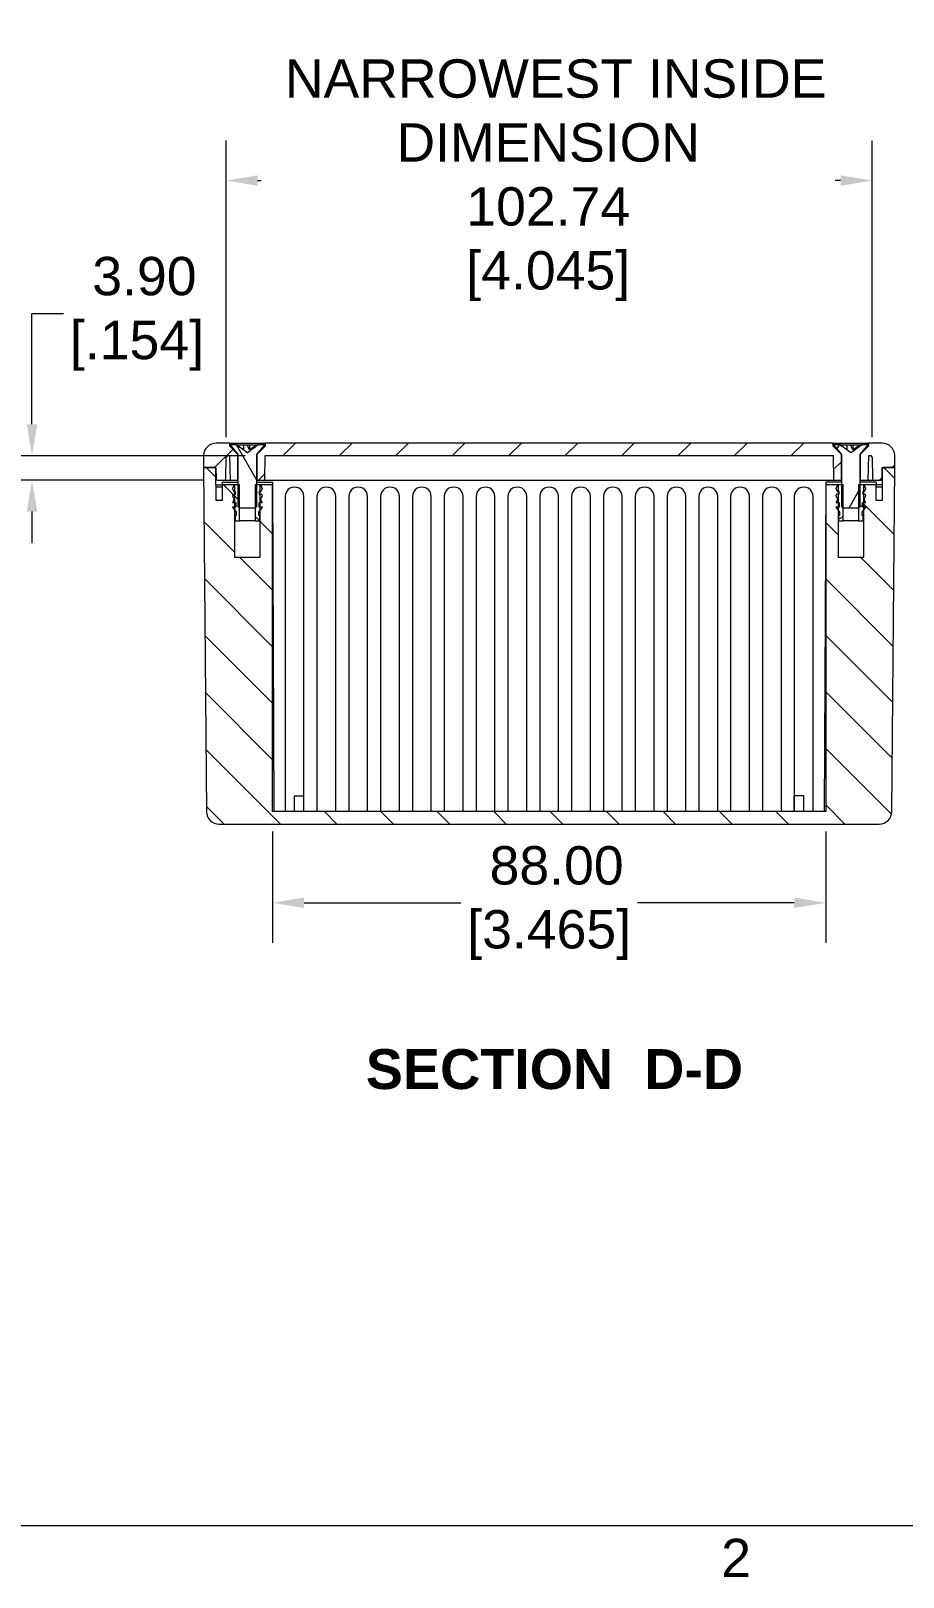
# Model space of a CAD drawing. Header units: millimetres. Extents: x 25 to 1092, y 13 to 851.
# Drawn here: x 586.6 to 725.3, y 17.3 to 263.2 of the extents above; entities that cross this region are included whole.
import ezdxf

# ---------------------------------------------------------------- set-up
doc = ezdxf.new("R2010")
doc.units = ezdxf.units.MM
doc.header["$LTSCALE"] = 2
for name, color, linetype, lineweight in [('Dimension (ANSI)', 7, 'Continuous', 9), ('Hatch (ANSI)', 7, 'Continuous', 9), ('Sketch Geometry (ANSI)', 7, 'Continuous', 9), ('Symbol (ANSI)', 7, 'Continuous', 9), ('Visible (ANSI)', 7, 'Continuous', 18)]:
    doc.layers.add(name, color=color, linetype=linetype, lineweight=lineweight)
doc.styles.add('Label Text (ANSI)', font='ARIALBD.TTF')
doc.styles.add('Note Text (ANSI)', font='ARIAL.TTF')
doc.dimstyles.new('Default - mm (ANSI)', dxfattribs={"dimscale": 2, "dimtxt": 3.05, "dimasz": 2.5, "dimexe": 3.175, "dimexo": 1.6002, "dimgap": 0.8, "dimtad": 0, "dimtih": 1, "dimtoh": 1, "dimrnd": 1e-08, "dimzin": 4, "dimdsep": 46, "dimtxsty": 'Note Text (ANSI)', "dimcen": 0.09, "dimdle": 10, "dimclrd": 256, "dimclre": 256, "dimclrt": 256, "dimadec": 1, "dimazin": 0, "dimtfac": 0.999344, "dimtofl": 0, "dimtmove": 0, "dimatfit": 3, "dimfxl": 1, "dimtolj": 1, "dimtzin": 0, "dimlwd": -1, "dimlwe": -1, "dimarcsym": 0})
pattern_1 = [(315, (0, 0), (4.49013, 4.49013), [])]

# ---------------------------------------------------------------- blocks, each defined once
blk = doc.blocks.new('Borders Default Border')
at = {"layer": 'Sketch Geometry (ANSI)', "flags": 128}
blk.add_lwpolyline([(19.05, 12.7), (19.05, 419.1), (539.75, 419.1), (539.75, 12.7), (19.05, 12.7)], dxfattribs=at)
at = {"layer": 'Symbol (ANSI)', "insert": (348.2, 8.63), "char_height": 3.05, "attachment_point": 7, "style": 'Note Text (ANSI)'}
blk.add_mtext('2', dxfattribs=at)
blk = doc.blocks.new('*D27')
at = {"layer": 'Defpoints', "color": 0}
for p in [(720.4, 239.4), (617.65, 195.4), (720.4, 195.4)]:
    blk.add_point(p, dxfattribs=at)
at = {"layer": 'Dimension (ANSI)'}
for p, q in [((617.65, 198.6), (617.65, 245.75)), ((720.4, 198.6), (720.4, 245.75)), ((622.65, 239.4), (623.24, 239.4)), ((715.4, 239.4), (714.52, 239.4))]:
    blk.add_line(p, q, dxfattribs=at)
for points in [[(622.65, 240.23), (622.65, 238.56), (617.65, 239.4)], [(715.4, 240.23), (715.4, 238.56), (720.4, 239.4)]]:
    blk.add_solid(points, dxfattribs=at)
at = {"layer": 'Dimension (ANSI)', "insert": (668.88, 258.68), "char_height": 6.1, "attachment_point": 2, "style": 'Note Text (ANSI)'}
blk.add_mtext('\\A1; {NARROWEST INSIDE\\PDIMENSION\\P}102.74\\P[4.045]', dxfattribs=at)
blk = doc.blocks.new('*D30')
at = {"layer": 'Defpoints', "color": 0}
for p in [(625.03, 139.04), (713.03, 139.04), (713.03, 124.52)]:
    blk.add_point(p, dxfattribs=at)
at = {"layer": 'Dimension (ANSI)'}
for p, q in [((625.03, 135.84), (625.03, 118.17)), ((713.03, 135.84), (713.03, 118.17)), ((630.03, 124.52), (654.96, 124.52)), ((708.03, 124.52), (683.09, 124.52))]:
    blk.add_line(p, q, dxfattribs=at)
for points in [[(630.03, 125.35), (630.03, 123.69), (625.03, 124.52)], [(708.03, 125.35), (708.03, 123.69), (713.03, 124.52)]]:
    blk.add_solid(points, dxfattribs=at)
at = {"layer": 'Dimension (ANSI)', "insert": (669.03, 133.53), "char_height": 6.1, "attachment_point": 2, "style": 'Note Text (ANSI)'}
blk.add_mtext('\\A1; 88.00\\P[3.465]', dxfattribs=at)
blk = doc.blocks.new('*D31')
at = {"layer": 'Defpoints', "color": 0}
for p in [(623.86, 195.64), (586.76, 191.74), (617.35, 191.74)]:
    blk.add_point(p, dxfattribs=at)
at = {"layer": 'Dimension (ANSI)'}
for p, q in [((586.76, 200.64), (586.76, 218.25)), ((586.76, 218.25), (591.76, 218.25)), ((620.66, 195.64), (580.41, 195.64)), ((614.14, 191.74), (580.41, 191.74)), ((586.76, 186.74), (586.76, 181.74))]:
    blk.add_line(p, q, dxfattribs=at)
for points in [[(585.93, 200.64), (587.6, 200.64), (586.76, 195.64)], [(585.93, 186.74), (587.6, 186.74), (586.76, 191.74)]]:
    blk.add_solid(points, dxfattribs=at)
at = {"layer": 'Dimension (ANSI)', "insert": (603.46, 227.26), "char_height": 6.1, "attachment_point": 2, "style": 'Note Text (ANSI)'}
blk.add_mtext('\\A1; 3.90\\P[.154]', dxfattribs=at)

msp = doc.modelspace()

# ---------------------------------------------------------------- hatches: boundary and pattern name
at = {"layer": 'Hatch (ANSI)'}
h = msp.add_hatch(dxfattribs=at)
h.set_pattern_fill('ANSI31', color=256, scale=50.8, style=0)
h.set_pattern_definition([(45, (0, 0), (-4.49013, 4.49013), [])])
edge = h.paths.add_edge_path()
edge.add_ellipse((616.059, 195.643), major_axis=(0, 2), ratio=1, start_angle=0, end_angle=89)
edge.add_line((614.059, 195.678), (614.026, 193.743))
edge.add_line((614.026, 193.743), (615.778, 193.743))
edge.add_line((615.778, 193.743), (616.026, 193.743))
edge.add_line((616.026, 193.743), (616.056, 191.989))
edge.add_ellipse((616.306, 191.993), major_axis=(-0.25, -0.004), ratio=1, start_angle=0, end_angle=89)
edge.add_line((616.306, 191.743), (617.056, 191.743))
edge.add_line((617.056, 191.743), (617.345, 191.743))
edge.add_ellipse((617.345, 191.993), major_axis=(0, -0.25), ratio=1, start_angle=0, end_angle=89)
edge.add_line((617.595, 191.989), (617.626, 193.743))
edge.add_line((617.626, 193.743), (617.655, 195.397))
edge.add_ellipse((617.904, 195.393), major_axis=(-0.25, 0.004), ratio=1, start_angle=271, end_angle=360, ccw=False)
edge.add_line((617.904, 195.643), (618.192, 195.643))
edge.add_line((618.192, 195.643), (618.226, 193.743))
edge.add_line((618.226, 193.743), (618.261, 191.743))
edge.add_line((618.261, 191.743), (619.526, 191.743))
edge.add_line((619.526, 191.743), (619.526, 193.743))
edge.add_line((619.526, 193.743), (619.526, 195.643))
edge.add_line((619.526, 195.643), (619.526, 195.843))
edge.add_line((619.526, 195.843), (618.226, 197.143))
edge.add_line((618.226, 197.143), (618.226, 197.643))
edge.add_line((618.226, 197.643), (616.059, 197.643))
edge = h.paths.add_edge_path()
edge.add_ellipse((721.992, 195.643), major_axis=(2, 0.035), ratio=1, start_angle=0, end_angle=89)
edge.add_line((721.992, 197.643), (719.826, 197.643))
edge.add_line((719.826, 197.643), (719.826, 197.143))
edge.add_line((719.826, 197.143), (718.526, 195.843))
edge.add_line((718.526, 195.843), (718.526, 191.743))
edge.add_line((718.526, 191.743), (719.791, 191.743))
edge.add_line((719.791, 191.743), (719.859, 195.643))
edge.add_line((719.859, 195.643), (720.147, 195.643))
edge.add_ellipse((720.147, 195.393), major_axis=(0, 0.25), ratio=1, start_angle=271, end_angle=360, ccw=False)
edge.add_line((720.397, 195.397), (720.456, 191.989))
edge.add_ellipse((720.706, 191.993), major_axis=(-0.25, -0.004), ratio=1, start_angle=0, end_angle=89)
edge.add_line((720.706, 191.743), (721.745, 191.743))
edge.add_ellipse((721.745, 191.993), major_axis=(0, -0.25), ratio=1, start_angle=0, end_angle=89)
edge.add_line((721.995, 191.989), (722.026, 193.743))
edge.add_line((722.026, 193.743), (722.273, 193.743))
edge.add_line((722.273, 193.743), (724.026, 193.743))
edge.add_line((724.026, 193.743), (723.992, 195.678))
h.paths.add_polyline_path([(714.226, 197.643), (623.826, 197.643), (623.826, 197.143), (622.526, 195.843), (622.526, 195.643), (622.526, 193.743), (622.526, 191.743), (623.791, 191.743), (623.826, 193.743), (623.859, 195.643), (714.192, 195.643), (714.261, 191.743), (715.526, 191.743), (715.526, 195.843), (714.226, 197.143)])
h = msp.add_hatch(dxfattribs=at)
h.set_pattern_fill('ANSI31', color=256, scale=50.8, angle=-105, style=0)
h.set_pattern_definition([(300, (0, 0), (5.49926, 3.175), [])])
h.paths.add_polyline_path([(622.697, 197.343), (622.697, 197.288), (622.49, 197.143), (621.026, 196.118), (619.561, 197.143), (619.354, 197.288), (619.354, 197.343), (618.276, 197.343), (618.442, 197.143), (619.526, 195.843), (619.526, 191.743), (619.526, 190.993), (619.526, 187.543), (619.726, 187.343), (619.794, 187.343), (622.258, 187.343), (622.326, 187.343), (622.526, 187.543), (622.526, 190.993), (622.526, 191.743), (622.526, 195.843), (623.609, 197.143), (623.776, 197.343), (622.775, 197.343)])
h = msp.add_hatch(dxfattribs=at)
h.set_pattern_fill('ANSI31', color=256, scale=50.8, angle=15, style=0)
h.set_pattern_definition([(60, (0, 0), (-5.49926, 3.175), [])])
h.paths.add_polyline_path([(718.697, 197.343), (718.697, 197.288), (717.026, 196.118), (715.561, 197.143), (715.354, 197.288), (715.354, 197.343), (714.276, 197.343), (714.442, 197.143), (715.526, 195.843), (715.526, 191.743), (715.526, 191.443), (715.526, 190.993), (715.526, 187.543), (715.726, 187.343), (715.794, 187.343), (718.258, 187.343), (718.326, 187.343), (718.526, 187.543), (718.526, 190.993), (718.526, 191.743), (718.526, 195.843), (719.776, 197.343), (718.775, 197.343)])
h = msp.add_hatch(dxfattribs=at)
h.set_pattern_fill('ANSI31', color=256, scale=50.8, angle=-90, style=0)
h.set_pattern_definition(pattern_1)
edge = h.paths.add_edge_path()
edge.add_line((719.02, 186.743), (719.02, 179.443))
edge.add_line((719.02, 179.443), (716.798, 179.443))
edge.add_line((716.798, 179.443), (715.032, 179.443))
edge.add_line((715.032, 179.443), (715.032, 186.743))
edge.add_line((715.032, 186.743), (715.032, 186.929))
edge.add_line((715.032, 186.929), (715.032, 187.437))
edge.add_line((715.032, 187.437), (715.032, 188.199))
edge.add_line((715.032, 188.199), (715.032, 188.277))
edge.add_line((715.032, 188.277), (715.032, 188.493))
edge.add_line((715.032, 188.493), (715.032, 189.425))
edge.add_line((715.032, 189.425), (715.032, 189.469))
edge.add_line((715.032, 189.469), (715.032, 189.977))
edge.add_line((715.032, 189.977), (715.032, 190.573))
edge.add_line((715.032, 190.573), (715.032, 190.993))
edge.add_line((715.032, 190.993), (714.905, 190.993))
edge.add_line((714.905, 190.993), (714.897, 190.993))
edge.add_line((714.897, 190.993), (714.676, 190.993))
edge.add_line((714.676, 190.993), (713.026, 190.993))
edge.add_line((713.026, 190.993), (713.026, 188.493))
edge.add_line((713.026, 188.493), (713.026, 186.743))
edge.add_line((713.026, 186.743), (713.026, 139.043))
edge.add_line((713.026, 139.043), (625.026, 139.043))
edge.add_line((625.026, 139.043), (625.026, 141.543))
edge.add_line((625.026, 141.543), (625.026, 186.743))
edge.add_line((625.026, 186.743), (625.026, 188.493))
edge.add_line((625.026, 188.493), (625.026, 190.721))
edge.add_line((625.026, 190.721), (625.026, 190.993))
edge.add_line((625.026, 190.993), (623.376, 190.993))
edge.add_line((623.376, 190.993), (623.154, 190.993))
edge.add_line((623.154, 190.993), (623.147, 190.993))
edge.add_line((623.147, 190.993), (623.02, 190.993))
edge.add_line((623.02, 190.993), (623.02, 190.704))
edge.add_line((623.02, 190.704), (623.02, 190.265))
edge.add_line((623.02, 190.265), (623.02, 189.977))
edge.add_line((623.02, 189.977), (623.02, 189.469))
edge.add_line((623.02, 189.469), (623.02, 189.117))
edge.add_line((623.02, 189.117), (623.02, 188.493))
edge.add_line((623.02, 188.493), (623.02, 188.199))
edge.add_line((623.02, 188.199), (623.02, 187.437))
edge.add_line((623.02, 187.437), (623.02, 186.929))
edge.add_line((623.02, 186.929), (623.02, 186.743))
edge.add_line((623.02, 186.743), (623.02, 179.443))
edge.add_line((623.02, 179.443), (619.032, 179.443))
edge.add_line((619.032, 179.443), (619.032, 186.743))
edge.add_line((619.032, 186.743), (619.032, 186.929))
edge.add_line((619.032, 186.929), (619.032, 187.437))
edge.add_line((619.032, 187.437), (619.032, 188.199))
edge.add_line((619.032, 188.199), (619.032, 188.277))
edge.add_line((619.032, 188.277), (619.032, 188.493))
edge.add_line((619.032, 188.493), (619.032, 189.425))
edge.add_line((619.032, 189.425), (619.032, 189.469))
edge.add_line((619.032, 189.469), (619.032, 189.977))
edge.add_line((619.032, 189.977), (619.032, 190.573))
edge.add_line((619.032, 190.573), (619.032, 190.669))
edge.add_line((619.032, 190.669), (619.032, 190.993))
edge.add_line((619.032, 190.993), (618.905, 190.993))
edge.add_line((618.905, 190.993), (618.897, 190.993))
edge.add_line((618.897, 190.993), (618.676, 190.993))
edge.add_line((618.676, 190.993), (618.41, 190.993))
edge.add_line((618.41, 190.993), (618.371, 190.993))
edge.add_line((618.371, 190.993), (617.703, 190.993))
edge.add_line((617.703, 190.993), (617.05, 190.993))
edge.add_line((617.05, 190.993), (617.026, 190.993))
edge.add_line((617.026, 190.993), (617.026, 190.652))
edge.add_line((617.026, 190.652), (617.026, 188.493))
edge.add_line((617.026, 188.493), (617.013, 188.493))
edge.add_line((617.013, 188.493), (616.072, 188.493))
edge.add_line((616.072, 188.493), (616.066, 189.143))
edge.add_line((616.066, 189.143), (616.053, 190.643))
edge.add_line((616.053, 190.643), (616.028, 193.495))
edge.add_ellipse((615.778, 193.493), major_axis=(0.25, 0.002), ratio=1, start_angle=0, end_angle=89.5)
edge.add_line((615.778, 193.743), (614.026, 193.743))
edge.add_line((614.026, 193.743), (614.503, 139.026))
edge.add_ellipse((616.503, 139.043), major_axis=(-2, -0.017), ratio=1, start_angle=0, end_angle=89.5)
edge.add_line((616.503, 137.043), (721.548, 137.043))
edge.add_ellipse((721.548, 139.043), major_axis=(0, -2), ratio=1, start_angle=0, end_angle=89.5)
edge.add_line((723.548, 139.026), (724.026, 193.743))
edge.add_line((724.026, 193.743), (722.273, 193.743))
edge.add_ellipse((722.273, 193.493), major_axis=(0, 0.25), ratio=1, start_angle=0, end_angle=89.5)
edge.add_line((722.023, 193.495), (721.999, 190.643))
edge.add_line((721.999, 190.643), (721.985, 189.143))
edge.add_line((721.985, 189.143), (721.98, 188.493))
edge.add_line((721.98, 188.493), (721.039, 188.493))
edge.add_line((721.039, 188.493), (721.026, 188.493))
edge.add_line((721.026, 188.493), (721.026, 190.652))
edge.add_line((721.026, 190.652), (721.026, 190.993))
edge.add_line((721.026, 190.993), (721.002, 190.993))
edge.add_line((721.002, 190.993), (720.348, 190.993))
edge.add_line((720.348, 190.993), (719.681, 190.993))
edge.add_line((719.681, 190.993), (719.678, 190.993))
edge.add_line((719.678, 190.993), (719.641, 190.993))
edge.add_line((719.641, 190.993), (719.376, 190.993))
edge.add_line((719.376, 190.993), (719.154, 190.993))
edge.add_line((719.154, 190.993), (719.147, 190.993))
edge.add_line((719.147, 190.993), (719.02, 190.993))
edge.add_line((719.02, 190.993), (719.02, 190.265))
edge.add_line((719.02, 190.265), (719.02, 189.977))
edge.add_line((719.02, 189.977), (719.02, 189.469))
edge.add_line((719.02, 189.469), (719.02, 189.117))
edge.add_line((719.02, 189.117), (719.02, 188.493))
edge.add_line((719.02, 188.493), (719.02, 188.199))
edge.add_line((719.02, 188.199), (719.02, 187.437))
edge.add_line((719.02, 187.437), (719.02, 186.929))
edge.add_line((719.02, 186.929), (719.02, 186.743))
h = msp.add_hatch(dxfattribs=at)
h.set_pattern_fill('ANSI31', color=256, scale=50.8, angle=-90, style=0)
h.set_pattern_definition(pattern_1)
edge = h.paths.add_edge_path()
edge.add_spline(control_points=[(618.905, 190.993), (618.862, 190.881), (618.813, 190.771), (618.726, 190.596), (618.689, 190.529), (618.651, 190.463)], knot_values=[-0.0588992, -0.0588992, -0.0588992, -0.0588992, -0.0229565, -0.0229565, 0, 0, 0, 0], degree=3, periodic=0)
edge.add_line((618.651, 190.463), (618.651, 190.375))
edge.add_spline(control_points=[(618.651, 190.375), (618.726, 190.247), (618.792, 190.114), (618.851, 189.977)], knot_values=[-0.0446488, -0.0446488, -0.0446488, -0.0446488, 0, 0, 0, 0], degree=3, periodic=0)
edge.add_line((618.851, 189.977), (618.86, 189.977))
edge.add_line((618.86, 189.977), (618.884, 189.977))
edge.add_line((618.884, 189.977), (618.986, 189.977))
edge.add_line((618.986, 189.977), (619.032, 189.977))
edge.add_line((619.032, 189.977), (619.095, 189.977))
edge.add_line((619.095, 189.977), (619.095, 189.469))
edge.add_line((619.095, 189.469), (619.086, 189.469))
edge.add_line((619.086, 189.469), (619.047, 189.469))
edge.add_line((619.047, 189.469), (619.032, 189.469))
edge.add_line((619.032, 189.469), (619.016, 189.469))
edge.add_line((619.016, 189.469), (618.916, 189.469))
edge.add_line((618.916, 189.469), (618.738, 189.469))
edge.add_line((618.738, 189.469), (618.736, 189.469))
edge.add_spline(control_points=[(618.736, 189.469), (618.709, 189.417), (618.68, 189.365), (618.651, 189.314)], knot_values=[-0.0176522, -0.0176522, -0.0176522, -0.0176522, 0, 0, 0, 0], degree=3, periodic=0)
edge.add_line((618.651, 189.314), (618.651, 189.227))
edge.add_spline(control_points=[(618.651, 189.227), (618.707, 189.131), (618.758, 189.032), (618.841, 188.854), (618.874, 188.776), (618.905, 188.697)], knot_values=[-0.058896, -0.058896, -0.058896, -0.058896, -0.0254495, -0.0254495, 0, 0, 0, 0], degree=3, periodic=0)
edge.add_spline(control_points=[(618.905, 188.697), (618.868, 188.602), (618.828, 188.51), (618.749, 188.344), (618.71, 188.271), (618.67, 188.199)], knot_values=[-0.0551246, -0.0551246, -0.0551246, -0.0551246, -0.0247734, -0.0247734, 0, 0, 0, 0], degree=3, periodic=0)
edge.add_line((618.67, 188.199), (618.744, 188.199))
edge.add_line((618.744, 188.199), (618.761, 188.199))
edge.add_line((618.761, 188.199), (618.924, 188.199))
edge.add_line((618.924, 188.199), (619.032, 188.199))
edge.add_line((619.032, 188.199), (619.06, 188.199))
edge.add_line((619.06, 188.199), (619.092, 188.199))
edge.add_line((619.092, 188.199), (619.116, 188.199))
edge.add_line((619.116, 188.199), (619.159, 188.199))
edge.add_line((619.159, 188.199), (619.159, 187.437))
edge.add_line((619.159, 187.437), (619.032, 187.437))
edge.add_line((619.032, 187.437), (618.651, 187.437))
edge.add_line((618.651, 187.437), (619.032, 186.929))
edge.add_line((619.032, 186.929), (619.222, 186.675))
edge.add_line((619.222, 186.675), (619.222, 186.142))
edge.add_line((619.222, 186.142), (619.07, 186.142))
edge.add_line((619.07, 186.142), (619.07, 185.253))
edge.add_line((619.07, 185.253), (619.794, 185.253))
edge.add_line((619.794, 185.253), (619.794, 187.343))
edge.add_line((619.794, 187.343), (619.794, 190.993))
edge.add_line((619.794, 190.993), (619.779, 190.993))
edge.add_line((619.779, 190.993), (619.526, 190.993))
edge.add_line((619.526, 190.993), (619.366, 190.993))
edge.add_line((619.366, 190.993), (619.326, 190.993))
edge.add_line((619.326, 190.993), (619.31, 190.993))
edge.add_line((619.31, 190.993), (619.032, 190.993))
edge.add_line((619.032, 190.993), (619.009, 190.993))
edge.add_line((619.009, 190.993), (618.923, 190.993))
edge.add_line((618.923, 190.993), (618.905, 190.993))
edge = h.paths.add_edge_path()
edge.add_spline(control_points=[(623.401, 190.463), (623.34, 190.565), (623.286, 190.671), (623.204, 190.849), (623.174, 190.921), (623.147, 190.993)], knot_values=[-0.0588987, -0.0588987, -0.0588987, -0.0588987, -0.0232466, -0.0232466, 0, 0, 0, 0], degree=3, periodic=0)
edge.add_line((623.147, 190.993), (623.129, 190.993))
edge.add_line((623.129, 190.993), (623.043, 190.993))
edge.add_line((623.043, 190.993), (623.02, 190.993))
edge.add_line((623.02, 190.993), (622.741, 190.993))
edge.add_line((622.741, 190.993), (622.725, 190.993))
edge.add_line((622.725, 190.993), (622.685, 190.993))
edge.add_line((622.685, 190.993), (622.526, 190.993))
edge.add_line((622.526, 190.993), (622.272, 190.993))
edge.add_line((622.272, 190.993), (622.258, 190.993))
edge.add_line((622.258, 190.993), (622.258, 187.343))
edge.add_line((622.258, 187.343), (622.258, 185.253))
edge.add_line((622.258, 185.253), (622.981, 185.253))
edge.add_line((622.981, 185.253), (622.981, 186.142))
edge.add_line((622.981, 186.142), (622.829, 186.142))
edge.add_line((622.829, 186.142), (622.829, 186.675))
edge.add_line((622.829, 186.675), (623.02, 186.929))
edge.add_line((623.02, 186.929), (623.401, 187.437))
edge.add_line((623.401, 187.437), (623.02, 187.437))
edge.add_line((623.02, 187.437), (622.893, 187.437))
edge.add_line((622.893, 187.437), (622.893, 188.199))
edge.add_line((622.893, 188.199), (622.895, 188.199))
edge.add_line((622.895, 188.199), (622.9, 188.199))
edge.add_line((622.9, 188.199), (622.934, 188.199))
edge.add_line((622.934, 188.199), (623.02, 188.199))
edge.add_line((623.02, 188.199), (623.113, 188.199))
edge.add_line((623.113, 188.199), (623.259, 188.199))
edge.add_line((623.259, 188.199), (623.278, 188.199))
edge.add_line((623.278, 188.199), (623.382, 188.199))
edge.add_spline(control_points=[(623.382, 188.199), (623.333, 188.285), (623.288, 188.373), (623.21, 188.54), (623.177, 188.618), (623.147, 188.697)], knot_values=[-0.0551203, -0.0551203, -0.0551203, -0.0551203, -0.0254495, -0.0254495, 0, 0, 0, 0], degree=3, periodic=0)
edge.add_spline(control_points=[(623.147, 188.697), (623.188, 188.803), (623.233, 188.908), (623.32, 189.084), (623.359, 189.156), (623.401, 189.227)], knot_values=[-0.0588991, -0.0588991, -0.0588991, -0.0588991, -0.0246339, -0.0246339, 0, 0, 0, 0], degree=3, periodic=0)
edge.add_line((623.401, 189.227), (623.401, 189.314))
edge.add_spline(control_points=[(623.401, 189.314), (623.371, 189.365), (623.342, 189.417), (623.315, 189.469)], knot_values=[-0.0176519, -0.0176519, -0.0176519, -0.0176519, 0, 0, 0, 0], degree=3, periodic=0)
edge.add_line((623.315, 189.469), (623.251, 189.469))
edge.add_line((623.251, 189.469), (623.231, 189.469))
edge.add_line((623.231, 189.469), (623.099, 189.469))
edge.add_line((623.099, 189.469), (623.02, 189.469))
edge.add_line((623.02, 189.469), (622.956, 189.469))
edge.add_line((622.956, 189.469), (622.956, 189.977))
edge.add_line((622.956, 189.977), (623.018, 189.977))
edge.add_line((623.018, 189.977), (623.02, 189.977))
edge.add_line((623.02, 189.977), (623.087, 189.977))
edge.add_line((623.087, 189.977), (623.115, 189.977))
edge.add_line((623.115, 189.977), (623.145, 189.977))
edge.add_line((623.145, 189.977), (623.2, 189.977))
edge.add_spline(control_points=[(623.2, 189.977), (623.259, 190.114), (623.325, 190.247), (623.401, 190.375)], knot_values=[-0.0446613, -0.0446613, -0.0446613, -0.0446613, 0, 0, 0, 0], degree=3, periodic=0)
edge.add_line((623.401, 190.375), (623.401, 190.463))
h = msp.add_hatch(dxfattribs=at)
h.set_pattern_fill('ANSI31', color=256, scale=50.8, angle=-15, style=0)
h.set_pattern_definition([(30, (0, 0), (-3.175, 5.49926), [])])
edge = h.paths.add_edge_path()
edge.add_spline(control_points=[(714.905, 190.993), (714.862, 190.881), (714.813, 190.771), (714.726, 190.596), (714.689, 190.529), (714.651, 190.463)], knot_values=[-0.0588992, -0.0588992, -0.0588992, -0.0588992, -0.0229565, -0.0229565, 0, 0, 0, 0], degree=3, periodic=0)
edge.add_line((714.651, 190.463), (714.651, 190.375))
edge.add_spline(control_points=[(714.651, 190.375), (714.726, 190.247), (714.792, 190.114), (714.851, 189.977)], knot_values=[-0.0446488, -0.0446488, -0.0446488, -0.0446488, 0, 0, 0, 0], degree=3, periodic=0)
edge.add_line((714.851, 189.977), (714.86, 189.977))
edge.add_line((714.86, 189.977), (714.884, 189.977))
edge.add_line((714.884, 189.977), (714.986, 189.977))
edge.add_line((714.986, 189.977), (715.032, 189.977))
edge.add_line((715.032, 189.977), (715.095, 189.977))
edge.add_line((715.095, 189.977), (715.095, 189.469))
edge.add_line((715.095, 189.469), (715.086, 189.469))
edge.add_line((715.086, 189.469), (715.047, 189.469))
edge.add_line((715.047, 189.469), (715.032, 189.469))
edge.add_line((715.032, 189.469), (715.016, 189.469))
edge.add_line((715.016, 189.469), (714.916, 189.469))
edge.add_line((714.916, 189.469), (714.738, 189.469))
edge.add_line((714.738, 189.469), (714.736, 189.469))
edge.add_spline(control_points=[(714.736, 189.469), (714.709, 189.417), (714.68, 189.365), (714.651, 189.314)], knot_values=[-0.0176522, -0.0176522, -0.0176522, -0.0176522, 0, 0, 0, 0], degree=3, periodic=0)
edge.add_line((714.651, 189.314), (714.651, 189.227))
edge.add_spline(control_points=[(714.651, 189.227), (714.707, 189.131), (714.758, 189.032), (714.841, 188.854), (714.874, 188.776), (714.905, 188.697)], knot_values=[-0.058896, -0.058896, -0.058896, -0.058896, -0.0254495, -0.0254495, 0, 0, 0, 0], degree=3, periodic=0)
edge.add_spline(control_points=[(714.905, 188.697), (714.868, 188.602), (714.828, 188.51), (714.749, 188.344), (714.71, 188.271), (714.67, 188.199)], knot_values=[-0.0551246, -0.0551246, -0.0551246, -0.0551246, -0.0247734, -0.0247734, 0, 0, 0, 0], degree=3, periodic=0)
edge.add_line((714.67, 188.199), (714.744, 188.199))
edge.add_line((714.744, 188.199), (714.761, 188.199))
edge.add_line((714.761, 188.199), (714.924, 188.199))
edge.add_line((714.924, 188.199), (715.032, 188.199))
edge.add_line((715.032, 188.199), (715.06, 188.199))
edge.add_line((715.06, 188.199), (715.092, 188.199))
edge.add_line((715.092, 188.199), (715.116, 188.199))
edge.add_line((715.116, 188.199), (715.159, 188.199))
edge.add_line((715.159, 188.199), (715.159, 187.437))
edge.add_line((715.159, 187.437), (715.032, 187.437))
edge.add_line((715.032, 187.437), (714.651, 187.437))
edge.add_line((714.651, 187.437), (715.032, 186.929))
edge.add_line((715.032, 186.929), (715.222, 186.675))
edge.add_line((715.222, 186.675), (715.222, 186.142))
edge.add_line((715.222, 186.142), (715.07, 186.142))
edge.add_line((715.07, 186.142), (715.07, 185.253))
edge.add_line((715.07, 185.253), (715.794, 185.253))
edge.add_line((715.794, 185.253), (715.794, 187.343))
edge.add_line((715.794, 187.343), (715.794, 190.993))
edge.add_line((715.794, 190.993), (715.779, 190.993))
edge.add_line((715.779, 190.993), (715.526, 190.993))
edge.add_line((715.526, 190.993), (715.366, 190.993))
edge.add_line((715.366, 190.993), (715.326, 190.993))
edge.add_line((715.326, 190.993), (715.31, 190.993))
edge.add_line((715.31, 190.993), (715.032, 190.993))
edge.add_line((715.032, 190.993), (715.009, 190.993))
edge.add_line((715.009, 190.993), (714.923, 190.993))
edge.add_line((714.923, 190.993), (714.905, 190.993))
edge = h.paths.add_edge_path()
edge.add_spline(control_points=[(719.401, 190.463), (719.34, 190.565), (719.286, 190.671), (719.204, 190.849), (719.174, 190.921), (719.147, 190.993)], knot_values=[-0.0588987, -0.0588987, -0.0588987, -0.0588987, -0.0232466, -0.0232466, 0, 0, 0, 0], degree=3, periodic=0)
edge.add_line((719.147, 190.993), (719.129, 190.993))
edge.add_line((719.129, 190.993), (719.043, 190.993))
edge.add_line((719.043, 190.993), (719.02, 190.993))
edge.add_line((719.02, 190.993), (718.741, 190.993))
edge.add_line((718.741, 190.993), (718.725, 190.993))
edge.add_line((718.725, 190.993), (718.685, 190.993))
edge.add_line((718.685, 190.993), (718.526, 190.993))
edge.add_line((718.526, 190.993), (718.272, 190.993))
edge.add_line((718.272, 190.993), (718.258, 190.993))
edge.add_line((718.258, 190.993), (718.258, 187.343))
edge.add_line((718.258, 187.343), (718.258, 185.253))
edge.add_line((718.258, 185.253), (718.981, 185.253))
edge.add_line((718.981, 185.253), (718.981, 186.142))
edge.add_line((718.981, 186.142), (718.829, 186.142))
edge.add_line((718.829, 186.142), (718.829, 186.675))
edge.add_line((718.829, 186.675), (719.02, 186.929))
edge.add_line((719.02, 186.929), (719.401, 187.437))
edge.add_line((719.401, 187.437), (719.02, 187.437))
edge.add_line((719.02, 187.437), (718.893, 187.437))
edge.add_line((718.893, 187.437), (718.893, 188.199))
edge.add_line((718.893, 188.199), (718.895, 188.199))
edge.add_line((718.895, 188.199), (718.9, 188.199))
edge.add_line((718.9, 188.199), (718.934, 188.199))
edge.add_line((718.934, 188.199), (719.02, 188.199))
edge.add_line((719.02, 188.199), (719.113, 188.199))
edge.add_line((719.113, 188.199), (719.259, 188.199))
edge.add_line((719.259, 188.199), (719.278, 188.199))
edge.add_line((719.278, 188.199), (719.382, 188.199))
edge.add_spline(control_points=[(719.382, 188.199), (719.333, 188.285), (719.288, 188.373), (719.21, 188.54), (719.177, 188.618), (719.147, 188.697)], knot_values=[-0.0551203, -0.0551203, -0.0551203, -0.0551203, -0.0254495, -0.0254495, 0, 0, 0, 0], degree=3, periodic=0)
edge.add_spline(control_points=[(719.147, 188.697), (719.188, 188.803), (719.233, 188.908), (719.32, 189.084), (719.359, 189.156), (719.401, 189.227)], knot_values=[-0.0588991, -0.0588991, -0.0588991, -0.0588991, -0.0246339, -0.0246339, 0, 0, 0, 0], degree=3, periodic=0)
edge.add_line((719.401, 189.227), (719.401, 189.314))
edge.add_spline(control_points=[(719.401, 189.314), (719.371, 189.365), (719.342, 189.417), (719.315, 189.469)], knot_values=[-0.0176519, -0.0176519, -0.0176519, -0.0176519, 0, 0, 0, 0], degree=3, periodic=0)
edge.add_line((719.315, 189.469), (719.251, 189.469))
edge.add_line((719.251, 189.469), (719.231, 189.469))
edge.add_line((719.231, 189.469), (719.099, 189.469))
edge.add_line((719.099, 189.469), (719.02, 189.469))
edge.add_line((719.02, 189.469), (718.956, 189.469))
edge.add_line((718.956, 189.469), (718.956, 189.977))
edge.add_line((718.956, 189.977), (719.018, 189.977))
edge.add_line((719.018, 189.977), (719.02, 189.977))
edge.add_line((719.02, 189.977), (719.087, 189.977))
edge.add_line((719.087, 189.977), (719.115, 189.977))
edge.add_line((719.115, 189.977), (719.145, 189.977))
edge.add_line((719.145, 189.977), (719.2, 189.977))
edge.add_spline(control_points=[(719.2, 189.977), (719.259, 190.114), (719.325, 190.247), (719.401, 190.375)], knot_values=[-0.0446613, -0.0446613, -0.0446613, -0.0446613, 0, 0, 0, 0], degree=3, periodic=0)
edge.add_line((719.401, 190.375), (719.401, 190.463))

# ---------------------------------------------------------------- linework, layer by layer
at = {"layer": 'Visible (ANSI)'}
for p, q in [((618.226, 197.643), (616.059, 197.643)), ((618.226, 197.143), (618.226, 197.643)), ((618.226, 197.643), (623.826, 197.643)), ((619.526, 195.843), (618.226, 197.143)), ((618.442, 197.143), (618.226, 197.143)), ((619.354, 197.343), (618.276, 197.343)), ((618.276, 197.343), (619.526, 195.843)), ((619.354, 197.288), (619.354, 197.343)), ((619.354, 197.343), (620.399, 197.343)), ((621.026, 196.118), (619.354, 197.288)), ((620.399, 197.343), (620.399, 196.613)), ((620.399, 197.343), (621.001, 197.343)), ((621.001, 197.343), (621.353, 197.343)), ((622.697, 197.288), (621.026, 196.118)), ((621.353, 197.343), (622.476, 197.343)), ((621.353, 197.343), (621.353, 196.613)), ((622.476, 197.343), (622.697, 197.343)), ((622.526, 195.843), (623.776, 197.343)), ((623.826, 197.143), (622.526, 195.843)), ((622.697, 197.343), (622.697, 197.288)), ((623.776, 197.343), (622.697, 197.343)), ((623.826, 197.143), (623.609, 197.143)), ((714.226, 197.643), (623.826, 197.643)), ((623.826, 197.643), (623.826, 197.143)), ((714.226, 197.143), (714.226, 197.643)), ((714.226, 197.643), (719.826, 197.643)), ((715.526, 195.843), (714.226, 197.143)), ((714.442, 197.143), (714.226, 197.143)), ((715.354, 197.343), (714.276, 197.343)), ((714.276, 197.343), (715.526, 195.843)), ((715.354, 197.288), (715.354, 197.343)), ((715.354, 197.343), (716.399, 197.343)), ((717.026, 196.118), (715.354, 197.288)), ((716.399, 197.343), (716.399, 196.613)), ((716.399, 197.343), (717.001, 197.343)), ((717.001, 197.343), (717.353, 197.343)), ((718.697, 197.288), (717.026, 196.118)), ((717.353, 197.343), (718.476, 197.343)), ((717.353, 197.343), (717.353, 196.613)), ((718.476, 197.343), (718.697, 197.343)), ((718.526, 195.843), (719.776, 197.343)), ((719.826, 197.143), (718.526, 195.843)), ((718.697, 197.343), (718.697, 197.288)), ((719.776, 197.343), (718.697, 197.343)), ((719.826, 197.143), (719.609, 197.143)), ((721.992, 197.643), (719.826, 197.643)), ((719.826, 197.643), (719.826, 197.143)), ((614.059, 195.678), (614.026, 193.743)), ((617.595, 191.989), (617.655, 195.397)), ((617.904, 195.643), (618.192, 195.643)), ((618.192, 195.643), (618.261, 191.743)), ((619.526, 191.743), (619.526, 195.843)), ((619.526, 195.843), (619.526, 187.543)), ((622.526, 195.843), (622.526, 191.743)), ((622.526, 187.543), (622.526, 195.843)), ((623.791, 191.743), (623.859, 195.643)), ((623.859, 195.643), (714.192, 195.643)), ((714.192, 195.643), (714.261, 191.743)), ((715.526, 191.743), (715.526, 195.843)), ((715.526, 195.843), (715.526, 187.543)), ((718.526, 195.843), (718.526, 191.743)), ((718.526, 187.543), (718.526, 195.843)), ((719.791, 191.743), (719.859, 195.643)), ((719.859, 195.643), (720.147, 195.643)), ((720.397, 195.397), (720.456, 191.989)), ((724.026, 193.743), (723.992, 195.678)), ((615.778, 193.743), (614.026, 193.743)), ((614.026, 193.743), (614.503, 139.026)), ((614.026, 193.743), (616.026, 193.743)), ((616.026, 193.743), (616.056, 191.989)), ((616.072, 188.493), (616.028, 193.495)), ((722.023, 193.495), (721.98, 188.493)), ((721.995, 191.989), (722.026, 193.743)), ((722.026, 193.743), (724.026, 193.743)), ((724.026, 193.743), (722.273, 193.743)), ((723.548, 139.026), (724.026, 193.743)), ((616.05, 190.993), (617.024, 190.993)), ((617.026, 190.652), (616.053, 190.643)), ((616.306, 191.743), (617.345, 191.743)), ((617.026, 191.443), (617.022, 190.652)), ((617.026, 191.443), (619.526, 191.443)), ((619.032, 190.993), (617.026, 190.993)), ((617.026, 190.993), (617.026, 188.493)), ((617.345, 191.743), (618.261, 191.743)), ((618.261, 191.743), (619.526, 191.743)), ((618.651, 190.463), (618.651, 190.375)), ((619.095, 189.469), (618.736, 189.469)), ((618.851, 189.977), (619.095, 189.977)), ((619.794, 190.993), (618.905, 190.993)), ((619.032, 179.443), (619.032, 190.993)), ((619.095, 189.977), (619.095, 189.469)), ((619.794, 185.253), (619.794, 190.993)), ((623.147, 190.993), (622.258, 190.993)), ((622.258, 190.993), (622.258, 185.253)), ((622.526, 191.743), (623.791, 191.743)), ((622.526, 191.443), (625.026, 191.443)), ((622.956, 189.469), (622.956, 189.977)), ((622.956, 189.977), (623.2, 189.977)), ((623.315, 189.469), (622.956, 189.469)), ((625.026, 190.993), (623.02, 190.993)), ((623.02, 190.993), (623.02, 179.443)), ((623.401, 190.375), (623.401, 190.463)), ((623.791, 191.743), (714.261, 191.743)), ((625.026, 191.443), (625.254, 139.043)), ((625.026, 139.043), (625.026, 190.993)), ((713.026, 191.443), (712.797, 139.043)), ((715.526, 191.443), (713.026, 191.443)), ((715.032, 190.993), (713.026, 190.993)), ((713.026, 190.993), (713.026, 139.043)), ((714.261, 191.743), (715.526, 191.743)), ((714.651, 190.463), (714.651, 190.375)), ((715.095, 189.469), (714.736, 189.469)), ((714.851, 189.977), (715.095, 189.977)), ((715.794, 190.993), (714.905, 190.993)), ((715.032, 179.443), (715.032, 190.993)), ((715.095, 189.977), (715.095, 189.469)), ((715.794, 185.253), (715.794, 190.993)), ((719.147, 190.993), (718.258, 190.993)), ((718.258, 190.993), (718.258, 185.253)), ((718.526, 191.743), (719.791, 191.743)), ((721.026, 191.443), (718.526, 191.443)), ((718.956, 189.469), (718.956, 189.977)), ((718.956, 189.977), (719.2, 189.977)), ((719.315, 189.469), (718.956, 189.469)), ((719.02, 190.993), (719.02, 179.443)), ((721.026, 190.993), (719.02, 190.993)), ((719.401, 190.375), (719.401, 190.463)), ((719.791, 191.743), (720.706, 191.743)), ((720.706, 191.743), (721.745, 191.743)), ((721.026, 191.443), (721.029, 190.652)), ((721.026, 188.493), (721.026, 190.993)), ((721.999, 190.643), (721.026, 190.652)), ((722.002, 190.993), (721.028, 190.993)), ((617.026, 188.493), (616.072, 188.493)), ((618.651, 189.314), (618.651, 189.227)), ((619.159, 187.437), (618.651, 187.437)), ((618.651, 187.437), (619.222, 186.675)), ((618.67, 188.199), (619.159, 188.199)), ((619.159, 188.199), (619.159, 187.437)), ((619.526, 187.543), (619.726, 187.343)), ((619.726, 187.343), (622.326, 187.343)), ((622.326, 187.343), (622.526, 187.543)), ((622.829, 186.675), (623.401, 187.437)), ((622.893, 187.437), (622.893, 188.199)), ((622.893, 188.199), (623.382, 188.199)), ((623.401, 187.437), (622.893, 187.437)), ((623.401, 189.227), (623.401, 189.314)), ((627.026, 189.152), (627.026, 139.043)), ((630.026, 141.543), (630.026, 189.152)), ((632.088, 189.152), (632.088, 139.043)), ((635.088, 139.043), (635.088, 189.152)), ((637.151, 189.152), (637.151, 139.043)), ((640.151, 139.043), (640.151, 189.152)), ((642.213, 189.152), (642.213, 139.043)), ((645.213, 139.043), (645.213, 189.152)), ((647.276, 189.152), (647.276, 139.043)), ((650.276, 139.043), (650.276, 189.152)), ((652.338, 189.152), (652.338, 139.043)), ((655.338, 139.043), (655.338, 189.152)), ((657.401, 189.152), (657.401, 139.043)), ((660.401, 139.043), (660.401, 189.152)), ((662.463, 189.152), (662.463, 139.043)), ((665.463, 139.043), (665.463, 189.152)), ((667.526, 189.152), (667.526, 139.043)), ((670.526, 139.043), (670.526, 189.152)), ((672.588, 189.152), (672.588, 139.043)), ((675.588, 139.043), (675.588, 189.152)), ((677.651, 189.152), (677.651, 139.043)), ((680.651, 139.043), (680.651, 189.152)), ((682.713, 189.152), (682.713, 139.043)), ((685.713, 139.043), (685.713, 189.152)), ((687.776, 189.152), (687.776, 139.043)), ((690.776, 139.043), (690.776, 189.152)), ((692.838, 189.152), (692.838, 139.043)), ((695.838, 139.043), (695.838, 189.152)), ((697.901, 189.152), (697.901, 139.043)), ((700.901, 139.043), (700.901, 189.152)), ((702.963, 189.152), (702.963, 139.043)), ((705.963, 139.043), (705.963, 189.152)), ((708.026, 189.152), (708.026, 139.043)), ((711.026, 139.043), (711.026, 189.152)), ((714.651, 189.314), (714.651, 189.227)), ((715.159, 187.437), (714.651, 187.437)), ((714.651, 187.437), (715.222, 186.675)), ((714.67, 188.199), (715.159, 188.199)), ((715.159, 188.199), (715.159, 187.437)), ((715.526, 187.543), (715.726, 187.343)), ((715.726, 187.343), (718.326, 187.343)), ((718.326, 187.343), (718.526, 187.543)), ((718.829, 186.675), (719.401, 187.437)), ((718.893, 187.437), (718.893, 188.199)), ((718.893, 188.199), (719.382, 188.199)), ((719.401, 187.437), (718.893, 187.437)), ((719.401, 189.227), (719.401, 189.314)), ((721.98, 188.493), (721.026, 188.493)), ((619.222, 186.142), (619.07, 186.142)), ((619.07, 186.142), (619.07, 185.253)), ((619.07, 185.253), (619.794, 185.253)), ((619.222, 186.675), (619.222, 186.142)), ((622.258, 185.253), (619.794, 185.253)), ((622.258, 185.253), (622.981, 185.253)), ((622.829, 186.142), (622.829, 186.675)), ((622.981, 186.142), (622.829, 186.142)), ((622.981, 185.253), (622.981, 186.142)), ((715.222, 186.142), (715.07, 186.142)), ((715.07, 186.142), (715.07, 185.253)), ((715.07, 185.253), (715.794, 185.253)), ((715.222, 186.675), (715.222, 186.142)), ((718.258, 185.253), (715.794, 185.253)), ((718.258, 185.253), (718.981, 185.253)), ((718.829, 186.142), (718.829, 186.675)), ((718.981, 186.142), (718.829, 186.142)), ((718.981, 185.253), (718.981, 186.142)), ((623.02, 179.443), (619.032, 179.443)), ((719.02, 179.443), (715.032, 179.443)), ((628.526, 139.043), (628.526, 141.543)), ((628.526, 141.543), (630.026, 141.543)), ((630.026, 139.043), (630.026, 141.543)), ((709.526, 141.543), (708.026, 141.543)), ((708.026, 139.043), (708.026, 141.543)), ((709.526, 139.043), (709.526, 141.543)), ((713.026, 139.043), (625.026, 139.043)), ((616.503, 137.043), (721.548, 137.043))]:
    msp.add_line(p, q, dxfattribs=at)
at = {"layer": 'Visible (ANSI)', "flags": 128}
for points in [[(620.399, 196.613), (620.377, 196.624), (620.354, 196.637), (620.33, 196.65), (620.305, 196.664), (620.279, 196.678), (620.252, 196.694), (620.224, 196.711), (620.194, 196.729), (620.162, 196.748), (620.13, 196.768), (620.095, 196.789), (620.058, 196.812), (620.019, 196.837), (619.978, 196.864), (619.934, 196.892), (619.888, 196.923), (619.838, 196.956), (619.784, 196.992), (619.726, 197.031), (619.664, 197.074), (619.596, 197.12), (619.523, 197.171), (619.442, 197.226), (619.354, 197.288)], [(621.353, 196.613), (621.346, 196.625), (621.339, 196.638), (621.331, 196.651), (621.323, 196.666), (621.314, 196.681), (621.305, 196.697), (621.296, 196.715), (621.286, 196.734), (621.276, 196.754), (621.265, 196.775), (621.254, 196.798), (621.241, 196.822), (621.229, 196.849), (621.215, 196.877), (621.2, 196.908), (621.184, 196.941), (621.168, 196.977), (621.149, 197.016), (621.13, 197.058), (621.108, 197.105), (621.085, 197.156), (621.06, 197.212), (621.032, 197.274), (621.001, 197.343)], [(622.476, 197.343), (622.378, 197.274), (622.289, 197.212), (622.208, 197.156), (622.134, 197.105), (622.066, 197.058), (622.003, 197.016), (621.945, 196.977), (621.891, 196.941), (621.841, 196.908), (621.794, 196.877), (621.751, 196.849), (621.709, 196.822), (621.671, 196.798), (621.634, 196.775), (621.599, 196.754), (621.567, 196.734), (621.536, 196.715), (621.506, 196.697), (621.478, 196.681), (621.451, 196.666), (621.425, 196.651), (621.4, 196.638), (621.376, 196.625), (621.353, 196.613)], [(716.399, 196.613), (716.377, 196.624), (716.354, 196.637), (716.33, 196.65), (716.305, 196.664), (716.279, 196.678), (716.252, 196.694), (716.224, 196.711), (716.194, 196.729), (716.162, 196.748), (716.13, 196.768), (716.095, 196.789), (716.058, 196.812), (716.019, 196.837), (715.978, 196.864), (715.934, 196.892), (715.888, 196.923), (715.837, 196.956), (715.784, 196.992), (715.726, 197.031), (715.664, 197.074), (715.596, 197.12), (715.522, 197.171), (715.442, 197.227), (715.354, 197.288)], [(717.353, 196.613), (717.346, 196.625), (717.339, 196.638), (717.331, 196.651), (717.323, 196.666), (717.314, 196.681), (717.305, 196.697), (717.296, 196.715), (717.286, 196.734), (717.276, 196.754), (717.265, 196.775), (717.254, 196.798), (717.242, 196.822), (717.229, 196.849), (717.215, 196.877), (717.2, 196.908), (717.184, 196.941), (717.168, 196.977), (717.149, 197.016), (717.13, 197.058), (717.109, 197.105), (717.085, 197.156), (717.06, 197.212), (717.032, 197.274), (717.001, 197.343)], [(718.476, 197.343), (718.378, 197.274), (718.289, 197.212), (718.208, 197.156), (718.134, 197.105), (718.066, 197.058), (718.003, 197.016), (717.945, 196.977), (717.891, 196.941), (717.841, 196.908), (717.794, 196.877), (717.751, 196.849), (717.709, 196.822), (717.671, 196.798), (717.634, 196.775), (717.6, 196.754), (717.567, 196.734), (717.536, 196.715), (717.506, 196.697), (717.478, 196.681), (717.451, 196.666), (717.425, 196.651), (717.4, 196.638), (717.376, 196.625), (717.353, 196.613)], [(618.905, 190.993), (618.896, 190.97), (618.887, 190.947), (618.878, 190.925), (618.868, 190.902), (618.859, 190.879), (618.849, 190.857), (618.839, 190.834), (618.829, 190.812), (618.819, 190.789), (618.809, 190.767), (618.799, 190.745), (618.788, 190.723), (618.778, 190.701), (618.767, 190.679), (618.756, 190.657), (618.745, 190.635), (618.734, 190.613), (618.722, 190.591), (618.711, 190.569), (618.699, 190.548), (618.687, 190.526), (618.675, 190.505), (618.663, 190.484), (618.651, 190.463)], [(618.651, 190.375), (618.66, 190.359), (618.669, 190.343), (618.679, 190.327), (618.688, 190.311), (618.697, 190.294), (618.705, 190.278), (618.714, 190.262), (618.723, 190.245), (618.732, 190.229), (618.74, 190.212), (618.749, 190.196), (618.757, 190.179), (618.765, 190.163), (618.774, 190.146), (618.782, 190.129), (618.79, 190.113), (618.798, 190.096), (618.805, 190.079), (618.813, 190.062), (618.821, 190.045), (618.829, 190.028), (618.836, 190.011), (618.844, 189.994), (618.851, 189.977)], [(618.736, 189.469), (618.732, 189.462), (618.729, 189.456), (618.726, 189.449), (618.722, 189.443), (618.719, 189.436), (618.715, 189.43), (618.712, 189.423), (618.708, 189.417), (618.705, 189.411), (618.701, 189.404), (618.698, 189.398), (618.694, 189.391), (618.691, 189.385), (618.687, 189.378), (618.684, 189.372), (618.68, 189.365), (618.676, 189.359), (618.673, 189.353), (618.669, 189.346), (618.665, 189.34), (618.662, 189.333), (618.658, 189.327), (618.654, 189.321), (618.651, 189.314)], [(623.401, 190.463), (623.388, 190.484), (623.376, 190.505), (623.364, 190.526), (623.352, 190.548), (623.341, 190.569), (623.329, 190.591), (623.318, 190.613), (623.306, 190.635), (623.295, 190.656), (623.284, 190.678), (623.274, 190.7), (623.263, 190.723), (623.252, 190.745), (623.242, 190.767), (623.232, 190.789), (623.222, 190.812), (623.212, 190.834), (623.202, 190.857), (623.193, 190.879), (623.183, 190.902), (623.174, 190.925), (623.165, 190.947), (623.155, 190.97), (623.147, 190.993)], [(623.2, 189.977), (623.208, 189.994), (623.215, 190.011), (623.223, 190.028), (623.23, 190.045), (623.238, 190.062), (623.246, 190.079), (623.254, 190.096), (623.262, 190.113), (623.27, 190.129), (623.278, 190.146), (623.286, 190.163), (623.294, 190.179), (623.303, 190.196), (623.311, 190.212), (623.32, 190.229), (623.328, 190.245), (623.337, 190.262), (623.346, 190.278), (623.355, 190.294), (623.364, 190.311), (623.373, 190.327), (623.382, 190.343), (623.391, 190.359), (623.401, 190.375)], [(623.401, 189.314), (623.397, 189.321), (623.393, 189.327), (623.389, 189.333), (623.386, 189.34), (623.382, 189.346), (623.378, 189.353), (623.375, 189.359), (623.371, 189.365), (623.368, 189.372), (623.364, 189.378), (623.361, 189.385), (623.357, 189.391), (623.353, 189.398), (623.35, 189.404), (623.346, 189.411), (623.343, 189.417), (623.339, 189.423), (623.336, 189.43), (623.332, 189.436), (623.329, 189.443), (623.326, 189.449), (623.322, 189.456), (623.319, 189.462), (623.315, 189.469)], [(714.905, 190.993), (714.896, 190.97), (714.887, 190.947), (714.878, 190.925), (714.868, 190.902), (714.859, 190.879), (714.849, 190.857), (714.839, 190.834), (714.829, 190.812), (714.819, 190.789), (714.809, 190.767), (714.799, 190.745), (714.788, 190.723), (714.778, 190.701), (714.767, 190.679), (714.756, 190.657), (714.745, 190.635), (714.734, 190.613), (714.722, 190.591), (714.711, 190.569), (714.699, 190.548), (714.687, 190.526), (714.675, 190.505), (714.663, 190.484), (714.651, 190.463)], [(714.651, 190.375), (714.66, 190.359), (714.669, 190.343), (714.679, 190.327), (714.688, 190.311), (714.697, 190.294), (714.705, 190.278), (714.714, 190.262), (714.723, 190.245), (714.732, 190.229), (714.74, 190.212), (714.749, 190.196), (714.757, 190.179), (714.765, 190.163), (714.774, 190.146), (714.782, 190.129), (714.79, 190.113), (714.798, 190.096), (714.805, 190.079), (714.813, 190.062), (714.821, 190.045), (714.829, 190.028), (714.836, 190.011), (714.844, 189.994), (714.851, 189.977)], [(714.736, 189.469), (714.732, 189.462), (714.729, 189.456), (714.726, 189.449), (714.722, 189.443), (714.719, 189.436), (714.715, 189.43), (714.712, 189.423), (714.708, 189.417), (714.705, 189.411), (714.701, 189.404), (714.698, 189.398), (714.694, 189.391), (714.691, 189.385), (714.687, 189.378), (714.684, 189.372), (714.68, 189.365), (714.676, 189.359), (714.673, 189.353), (714.669, 189.346), (714.665, 189.34), (714.662, 189.333), (714.658, 189.327), (714.654, 189.321), (714.651, 189.314)], [(719.401, 190.463), (719.388, 190.484), (719.376, 190.505), (719.364, 190.526), (719.352, 190.548), (719.341, 190.569), (719.329, 190.591), (719.318, 190.613), (719.306, 190.635), (719.295, 190.656), (719.284, 190.678), (719.274, 190.7), (719.263, 190.723), (719.252, 190.745), (719.242, 190.767), (719.232, 190.789), (719.222, 190.812), (719.212, 190.834), (719.202, 190.857), (719.193, 190.879), (719.183, 190.902), (719.174, 190.925), (719.165, 190.947), (719.155, 190.97), (719.147, 190.993)], [(719.2, 189.977), (719.208, 189.994), (719.215, 190.011), (719.223, 190.028), (719.23, 190.045), (719.238, 190.062), (719.246, 190.079), (719.254, 190.096), (719.262, 190.113), (719.27, 190.129), (719.278, 190.146), (719.286, 190.163), (719.294, 190.179), (719.303, 190.196), (719.311, 190.212), (719.32, 190.229), (719.328, 190.245), (719.337, 190.262), (719.346, 190.278), (719.355, 190.294), (719.364, 190.311), (719.373, 190.327), (719.382, 190.343), (719.391, 190.359), (719.401, 190.375)], [(719.401, 189.314), (719.397, 189.321), (719.393, 189.327), (719.389, 189.333), (719.386, 189.34), (719.382, 189.346), (719.378, 189.353), (719.375, 189.359), (719.371, 189.365), (719.368, 189.372), (719.364, 189.378), (719.361, 189.385), (719.357, 189.391), (719.353, 189.398), (719.35, 189.404), (719.346, 189.411), (719.343, 189.417), (719.339, 189.423), (719.336, 189.43), (719.332, 189.436), (719.329, 189.443), (719.326, 189.449), (719.322, 189.456), (719.319, 189.462), (719.315, 189.469)], [(618.651, 189.227), (618.663, 189.206), (618.675, 189.185), (618.687, 189.163), (618.699, 189.142), (618.711, 189.12), (618.722, 189.099), (618.734, 189.077), (618.745, 189.055), (618.756, 189.033), (618.767, 189.011), (618.778, 188.989), (618.788, 188.967), (618.799, 188.945), (618.809, 188.923), (618.819, 188.9), (618.829, 188.878), (618.839, 188.856), (618.849, 188.833), (618.859, 188.811), (618.868, 188.788), (618.878, 188.765), (618.887, 188.742), (618.896, 188.72), (618.905, 188.697)], [(618.905, 188.697), (618.896, 188.675), (618.888, 188.654), (618.879, 188.633), (618.871, 188.612), (618.862, 188.59), (618.853, 188.569), (618.844, 188.548), (618.835, 188.527), (618.825, 188.506), (618.816, 188.485), (618.806, 188.464), (618.796, 188.444), (618.787, 188.423), (618.777, 188.402), (618.767, 188.381), (618.756, 188.361), (618.746, 188.34), (618.735, 188.32), (618.725, 188.3), (618.714, 188.279), (618.703, 188.259), (618.692, 188.239), (618.681, 188.219), (618.67, 188.199)], [(623.147, 188.697), (623.155, 188.72), (623.165, 188.742), (623.174, 188.765), (623.183, 188.788), (623.193, 188.811), (623.202, 188.833), (623.212, 188.856), (623.222, 188.878), (623.232, 188.9), (623.242, 188.923), (623.252, 188.945), (623.263, 188.967), (623.274, 188.989), (623.284, 189.011), (623.295, 189.033), (623.306, 189.055), (623.318, 189.077), (623.329, 189.099), (623.341, 189.12), (623.352, 189.142), (623.364, 189.163), (623.376, 189.185), (623.388, 189.206), (623.401, 189.227)], [(623.382, 188.199), (623.37, 188.219), (623.359, 188.239), (623.348, 188.259), (623.337, 188.279), (623.326, 188.3), (623.316, 188.32), (623.305, 188.34), (623.295, 188.361), (623.285, 188.381), (623.275, 188.402), (623.265, 188.423), (623.255, 188.443), (623.245, 188.464), (623.236, 188.485), (623.226, 188.506), (623.217, 188.527), (623.208, 188.548), (623.198, 188.569), (623.189, 188.59), (623.181, 188.612), (623.172, 188.633), (623.163, 188.654), (623.155, 188.675), (623.147, 188.697)], [(714.651, 189.227), (714.663, 189.206), (714.675, 189.185), (714.687, 189.163), (714.699, 189.142), (714.711, 189.12), (714.722, 189.099), (714.734, 189.077), (714.745, 189.055), (714.756, 189.033), (714.767, 189.011), (714.778, 188.989), (714.788, 188.967), (714.799, 188.945), (714.809, 188.923), (714.819, 188.9), (714.829, 188.878), (714.839, 188.856), (714.849, 188.833), (714.859, 188.811), (714.868, 188.788), (714.878, 188.765), (714.887, 188.742), (714.896, 188.72), (714.905, 188.697)], [(714.905, 188.697), (714.896, 188.675), (714.888, 188.654), (714.879, 188.633), (714.871, 188.612), (714.862, 188.59), (714.853, 188.569), (714.844, 188.548), (714.835, 188.527), (714.825, 188.506), (714.816, 188.485), (714.806, 188.464), (714.796, 188.444), (714.787, 188.423), (714.777, 188.402), (714.767, 188.381), (714.756, 188.361), (714.746, 188.34), (714.735, 188.32), (714.725, 188.3), (714.714, 188.279), (714.703, 188.259), (714.692, 188.239), (714.681, 188.219), (714.67, 188.199)], [(719.147, 188.697), (719.155, 188.72), (719.165, 188.742), (719.174, 188.765), (719.183, 188.788), (719.193, 188.811), (719.202, 188.833), (719.212, 188.856), (719.222, 188.878), (719.232, 188.9), (719.242, 188.923), (719.252, 188.945), (719.263, 188.967), (719.274, 188.989), (719.284, 189.011), (719.295, 189.033), (719.306, 189.055), (719.318, 189.077), (719.329, 189.099), (719.341, 189.12), (719.352, 189.142), (719.364, 189.163), (719.376, 189.185), (719.388, 189.206), (719.401, 189.227)], [(719.382, 188.199), (719.37, 188.219), (719.359, 188.239), (719.348, 188.259), (719.337, 188.279), (719.326, 188.3), (719.316, 188.32), (719.305, 188.34), (719.295, 188.361), (719.285, 188.381), (719.275, 188.402), (719.265, 188.423), (719.255, 188.443), (719.245, 188.464), (719.236, 188.485), (719.226, 188.506), (719.217, 188.527), (719.208, 188.548), (719.198, 188.569), (719.189, 188.59), (719.181, 188.612), (719.172, 188.633), (719.163, 188.654), (719.155, 188.675), (719.147, 188.697)]]:
    msp.add_lwpolyline(points, dxfattribs=at)
at = {"layer": 'Visible (ANSI)'}
for centre, radius, start, end in [((616.059, 195.643), 2, 90, 179), ((721.992, 195.643), 2, 1, 90), ((617.904, 195.393), 0.25, 90, 179), ((720.147, 195.393), 0.25, 1, 90), ((615.778, 193.493), 0.25, 0.5, 90), ((616.306, 191.993), 0.25, 181, 270), ((617.345, 191.993), 0.25, 270, 359), ((720.706, 191.993), 0.25, 181, 270), ((721.745, 191.993), 0.25, 270, 359), ((722.273, 193.493), 0.25, 90, 179.5), ((616.503, 139.043), 2, 180.5, 270), ((721.548, 139.043), 2, 270, 359.5)]:
    msp.add_arc(centre, radius, start, end, dxfattribs=at)
for centre in [(628.526, 189.152), (633.588, 189.152), (638.651, 189.152), (643.713, 189.152), (648.776, 189.152), (653.838, 189.152), (658.901, 189.152), (663.963, 189.152), (669.026, 189.152), (674.088, 189.152), (679.151, 189.152), (684.213, 189.152), (689.276, 189.152), (694.338, 189.152), (699.401, 189.152), (704.463, 189.152), (709.526, 189.152)]:
    msp.add_ellipse(centre, major_axis=(1.5, 0), ratio=0.9999619, start_param=0, end_param=3.1415927, dxfattribs=at)

# ---------------------------------------------------------------- block references
at = {"xscale": 2, "yscale": 2, "zscale": 2}
msp.add_blockref('Borders Default Border', (0, 0), dxfattribs=at)

# ---------------------------------------------------------------- texts
at = {"layer": 'Symbol (ANSI)', "insert": (639.86, 94.813), "char_height": 6.34, "attachment_point": 7, "style": 'Label Text (ANSI)'}
msp.add_mtext('SECTION  D-D', dxfattribs=at)

# ---------------------------------------------------------------- dimensions: what is measured, and where the dimension line sits
at = {"layer": 'Dimension (ANSI)'}
for base, p1, p2, angle, text, override, picture, middle in [((720.397, 239.397), (617.655, 195.397), (720.397, 195.397), 180, ' {NARROWEST INSIDE\\PDIMENSION\\P}<>\\X[4.045]', {"dimtih": 0, "dimtoh": 0, "dimdec": 2, "dimpost": '\\X', "dimtp": 0, "dimtm": 0, "dimtdec": 2, "dimatfit": 1, "dimtvp": -0.375}, '*D27', (668.876, 239.397)), ((586.762, 191.743), (623.859, 195.643), (617.345, 191.743), 270, ' <>\\X[.154]', {"dimdec": 2, "dimpost": '\\X', "dimtp": 0, "dimtm": 0, "dimtdec": 2, "dimatfit": 1, "dimtvp": -0.25}, '*D31', (603.456, 218.253)), ((713.026, 124.522), (625.026, 139.043), (713.026, 139.043), 180, ' <>\\X[3.465]', {"dimtih": 0, "dimtoh": 0, "dimdec": 2, "dimpost": '\\X', "dimtp": 0, "dimtm": 0, "dimtdec": 2, "dimatfit": 1, "dimtvp": -0.25}, '*D30', (669.026, 124.522))]:
    dim = msp.add_linear_dim(base=base, p1=p1, p2=p2, angle=angle, text=text, dimstyle='Default - mm (ANSI)', override=override, dxfattribs=at)
    dim.commit()
    dim.dimension.update_dxf_attribs({"geometry": picture, "text_midpoint": middle, "dimtype": 160})

doc.saveas('drawing.dxf')
